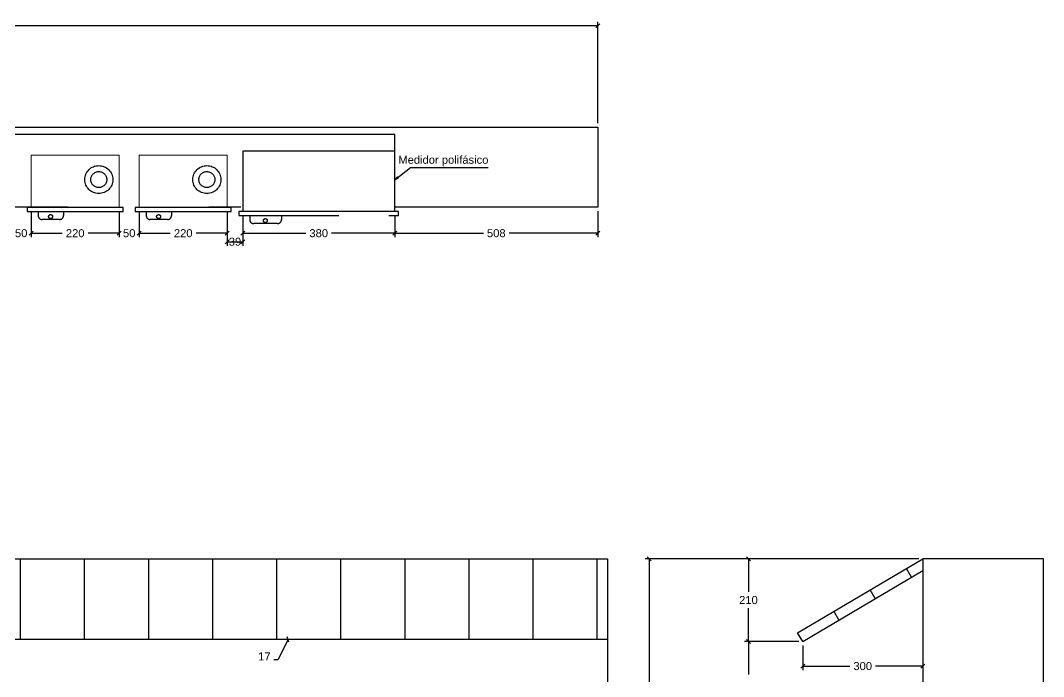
# Model space of a CAD drawing. Header units: inches. Extents: x -3 to 923, y -103 to 154.
# Drawn here: x 260.077 to 262.634, y -87.558 to -85.917 of the extents above; entities that cross this region are included whole.
import ezdxf

# ---------------------------------------------------------------- set-up
doc = ezdxf.new("R2010")
doc.units = ezdxf.units.IN
doc.header["$LTSCALE"] = 10
doc.header["$MEASUREMENT"] = 0
doc.linetypes.add('HIDDEN', pattern=[0.375, 0.25, -0.125])
doc.layers.get('DEFPOINTS').update_dxf_attribs({"color": 8})
for name, color, linetype in [('Alvenaria', 8, 'Continuous'), ('Cotas', 1, 'Continuous'), ('EL-Textos_condutos', 7, 'Continuous'), ('QUADROS_E_CAIXAS', 240, 'Continuous'), ('TXT', 7, 'Continuous')]:
    doc.layers.add(name, color=color, linetype=linetype)
doc.layers.add('VP', color=1, linetype='Continuous', plot=False)
doc.styles.add('Arial', font='arial.ttf')
doc.dimstyles.new('10', dxfattribs={"dimtxt": 0.02, "dimasz": 0.01, "dimexe": 0.01, "dimexo": 0.01, "dimgap": 0.09, "dimtad": 0, "dimtih": 1, "dimtoh": 1, "dimdec": 0, "dimlfac": 1000, "dimzin": 0, "dimdsep": 46, "dimtxsty": 'Arial', "dimblk": 'OBLIQUE', "dimcen": 0, "dimdle": 0.02, "dimclrt": 7, "dimadec": 0, "dimazin": 0, "dimtfac": 1, "dimtdec": 0, "dimtofl": 0, "dimtmove": 0, "dimatfit": 3, "dimldrblk": 'OBLIQUE', "dimfxl": 0, "dimtolj": 1, "dimtzin": 0, "dimarcsym": 0})
doc.dimstyles.new('RICARDO-1-10', dxfattribs={"dimtxt": 0.02, "dimasz": 0.01, "dimexe": 0.01, "dimexo": 0.01, "dimgap": 0.01, "dimtad": 0, "dimtih": 1, "dimtoh": 1, "dimdec": 0, "dimlfac": 1000, "dimzin": 0, "dimdsep": 46, "dimtxsty": 'Arial', "dimblk": 'OBLIQUE', "dimcen": 0, "dimclrt": 2, "dimadec": 0, "dimazin": 0, "dimtfac": 1, "dimtdec": 0, "dimtofl": 0, "dimtmove": 0, "dimatfit": 3, "dimldrblk": 'CLOSEDBLANK', "dimfxl": 0, "dimtolj": 1, "dimtzin": 0, "dimarcsym": 0})

# ---------------------------------------------------------------- blocks, each defined once
blk = doc.blocks.new('_ClosedBlank')
at = {"color": 0, "linetype": 'ByBlock', "lineweight": -2}
for p, q in [((-1, 0.17), (0, 0)), ((-1, 0.17), (-1, -0.17)), ((0, 0), (-1, -0.17))]:
    blk.add_line(p, q, dxfattribs=at)
blk = doc.blocks.new('_Oblique')
at = {"color": 0, "linetype": 'ByBlock', "lineweight": -2}
blk.add_line((-0.5, -0.5), (0.5, 0.5), dxfattribs=at)
blk = doc.blocks.new('*D48')
at = {"layer": 'DEFPOINTS', "color": 0, "transparency": 16777216}
for p in [(260.6328, -86.3942), (261.0128, -86.3942), (261.0128, -86.4493)]:
    blk.add_point(p, dxfattribs=at)
at = {"layer": 'VP', "color": 0, "lineweight": -2, "transparency": 16777216}
for p, q in [((260.6328, -86.4042), (260.6328, -86.4593)), ((261.0128, -86.4042), (261.0128, -86.4593)), ((260.6328, -86.4493), (260.7907, -86.4493)), ((261.0128, -86.4493), (260.8548, -86.4493))]:
    blk.add_line(p, q, dxfattribs=at)
at = {"layer": 'VP', "color": 0, "lineweight": -2, "transparency": 16777216, "xscale": 0.01, "yscale": 0.01, "zscale": 0.01, "rotation": 180}
blk.add_blockref('_Oblique', (260.6328, -86.4493), dxfattribs=at)
at = {"layer": 'VP', "color": 0, "lineweight": -2, "transparency": 16777216, "xscale": 0.01, "yscale": 0.01, "zscale": 0.01}
blk.add_blockref('_Oblique', (261.0128, -86.4493), dxfattribs=at)
at = {"layer": 'VP', "color": 2, "transparency": 16777216, "insert": (260.8228, -86.4493), "char_height": 0.02, "attachment_point": 5, "style": 'Arial'}
blk.add_mtext('\\A1;380', dxfattribs=at)
blk = doc.blocks.new('*D49')
at = {"layer": 'DEFPOINTS', "color": 0, "transparency": 16777216}
for p in [(261.0128, -86.3942), (261.5205, -86.3842), (261.5205, -86.4493)]:
    blk.add_point(p, dxfattribs=at)
at = {"layer": 'VP', "color": 0, "lineweight": -2, "transparency": 16777216}
for p, q in [((261.5205, -86.3942), (261.5205, -86.4593)), ((261.0128, -86.4042), (261.0128, -86.4593)), ((261.0128, -86.4493), (261.2345, -86.4493)), ((261.5205, -86.4493), (261.2987, -86.4493))]:
    blk.add_line(p, q, dxfattribs=at)
at = {"layer": 'VP', "color": 0, "lineweight": -2, "transparency": 16777216, "xscale": 0.01, "yscale": 0.01, "zscale": 0.01, "rotation": 180}
blk.add_blockref('_Oblique', (261.0128, -86.4493), dxfattribs=at)
at = {"layer": 'VP', "color": 0, "lineweight": -2, "transparency": 16777216, "xscale": 0.01, "yscale": 0.01, "zscale": 0.01}
blk.add_blockref('_Oblique', (261.5205, -86.4493), dxfattribs=at)
at = {"layer": 'VP', "color": 2, "transparency": 16777216, "insert": (261.2666, -86.4493), "char_height": 0.02, "attachment_point": 5, "style": 'Arial'}
blk.add_mtext('\\A1;508', dxfattribs=at)
blk = doc.blocks.new('*D69')
at = {"layer": 'DEFPOINTS', "color": 0, "transparency": 16777216}
for p in [(262.3324, -87.2632), (261.6484, -89.1631), (262.1762, -89.1631)]:
    blk.add_point(p, dxfattribs=at)
at = {"layer": 'TXT', "color": 0, "lineweight": -2, "transparency": 16777216}
for p, q in [((262.3224, -87.2632), (261.6384, -87.2632)), ((261.6484, -87.2632), (261.6484, -88.193)), ((261.6484, -89.1631), (261.6484, -88.2334)), ((262.1662, -89.1631), (261.6384, -89.1631))]:
    blk.add_line(p, q, dxfattribs=at)
at = {"layer": 'TXT', "color": 0, "lineweight": -2, "transparency": 16777216, "xscale": 0.01, "yscale": 0.01, "zscale": 0.01}
for p, rotation in [((261.6484, -87.2632), 90), ((261.6484, -89.1631), 270)]:
    blk.add_blockref('_Oblique', p, dxfattribs=dict(at, rotation=rotation))
at = {"layer": 'TXT', "color": 2, "transparency": 16777216, "insert": (261.6484, -88.2132), "char_height": 0.02, "attachment_point": 5, "style": 'Arial'}
blk.add_mtext('\\A1;1900', dxfattribs=at)
blk = doc.blocks.new('*D70')
at = {"layer": 'DEFPOINTS', "color": 0, "transparency": 16777216}
for p in [(262.0324, -87.4699), (262.3324, -87.465), (262.3324, -87.5318)]:
    blk.add_point(p, dxfattribs=at)
at = {"layer": 'TXT', "color": 0, "lineweight": -2, "transparency": 16777216}
for p, q in [((262.0324, -87.4799), (262.0324, -87.5418)), ((262.3324, -87.475), (262.3324, -87.5418)), ((262.0324, -87.5318), (262.1503, -87.5318)), ((262.3324, -87.5318), (262.2144, -87.5318))]:
    blk.add_line(p, q, dxfattribs=at)
at = {"layer": 'TXT', "color": 0, "lineweight": -2, "transparency": 16777216, "xscale": 0.01, "yscale": 0.01, "zscale": 0.01, "rotation": 180}
blk.add_blockref('_Oblique', (262.0324, -87.5318), dxfattribs=at)
at = {"layer": 'TXT', "color": 0, "lineweight": -2, "transparency": 16777216, "xscale": 0.01, "yscale": 0.01, "zscale": 0.01}
blk.add_blockref('_Oblique', (262.3324, -87.5318), dxfattribs=at)
at = {"layer": 'TXT', "color": 2, "transparency": 16777216, "insert": (262.1824, -87.5318), "char_height": 0.02, "attachment_point": 5, "style": 'Arial'}
blk.add_mtext('\\A1;300', dxfattribs=at)
blk = doc.blocks.new('medidor monofásico - vista superior')
at = {"layer": 'EL-Textos_condutos', "linetype": 'Continuous', "lineweight": 0}
for p, q in [((-0.11, 0.141), (-0.11, 0.011)), ((0.11, 0.141), (-0.11, 0.141)), ((0.11, 0.141), (0.11, 0.011)), ((0.11, 0.011), (-0.11, 0.011))]:
    blk.add_line(p, q, dxfattribs=at)
at = {"layer": 'QUADROS_E_CAIXAS', "color": 7, "linetype": 'HIDDEN', "ltscale": 0.1}
for p, q in [((-0.0924, 0), (-0.0924, -0.01)), ((-0.0294, 0), (-0.0294, -0.01)), ((-0.0394, -0.02), (-0.0824, -0.02))]:
    blk.add_line(p, q, dxfattribs=at)
blk.add_lwpolyline([(0.12, 0.01), (-0.12, 0.01), (-0.12, 0), (0.12, 0)], close=True, dxfattribs=at)
for centre, radius in [((0.059, 0.08), 0.035), ((0.059, 0.08), 0.02), ((-0.0615, -0.0125), 0.005)]:
    blk.add_circle(centre, radius, dxfattribs=at)
for centre, start, end in [((-0.0824, -0.01), 180, 270), ((-0.0394, -0.01), 270, 0)]:
    blk.add_arc(centre, 0.01, start, end, dxfattribs=at)
blk = doc.blocks.new('*D85')
at = {"layer": 'DEFPOINTS', "color": 0, "transparency": 16777216}
for p in [(260.1042, -86.3842), (260.3242, -86.3842), (260.1042, -86.4493)]:
    blk.add_point(p, dxfattribs=at)
at = {"layer": 'VP', "color": 0, "lineweight": -2, "transparency": 16777216}
for p, q in [((260.1042, -86.3942), (260.1042, -86.4593)), ((260.3242, -86.3942), (260.3242, -86.4593)), ((260.1042, -86.4493), (260.1819, -86.4493)), ((260.3242, -86.4493), (260.2464, -86.4493))]:
    blk.add_line(p, q, dxfattribs=at)
at = {"layer": 'VP', "color": 0, "lineweight": -2, "transparency": 16777216, "xscale": 0.01, "yscale": 0.01, "zscale": 0.01, "rotation": 180}
blk.add_blockref('_Oblique', (260.1042, -86.4493), dxfattribs=at)
at = {"layer": 'VP', "color": 0, "lineweight": -2, "transparency": 16777216, "xscale": 0.01, "yscale": 0.01, "zscale": 0.01}
blk.add_blockref('_Oblique', (260.3242, -86.4493), dxfattribs=at)
at = {"layer": 'VP', "color": 2, "transparency": 16777216, "insert": (260.2142, -86.4493), "char_height": 0.02, "attachment_point": 5, "style": 'Arial'}
blk.add_mtext('\\A1;220', dxfattribs=at)
blk = doc.blocks.new('*D84')
at = {"layer": 'DEFPOINTS', "color": 0, "transparency": 16777216}
for p in [(260.0542, -86.4493), (260.1042, -86.4493), (260.1042, -86.4493)]:
    blk.add_point(p, dxfattribs=at)
at = {"layer": 'TXT', "color": 0, "lineweight": -2, "transparency": 16777216}
for p, q in [((260.0542, -86.4493), (260.0442, -86.4493)), ((260.1042, -86.4493), (260.1142, -86.4493))]:
    blk.add_line(p, q, dxfattribs=at)
at = {"layer": 'TXT', "color": 0, "lineweight": -2, "transparency": 16777216, "xscale": 0.01, "yscale": 0.01, "zscale": 0.01}
blk.add_blockref('_Oblique', (260.0542, -86.4493), dxfattribs=at)
at = {"layer": 'TXT', "color": 0, "lineweight": -2, "transparency": 16777216, "xscale": 0.01, "yscale": 0.01, "zscale": 0.01, "rotation": 180}
blk.add_blockref('_Oblique', (260.1042, -86.4493), dxfattribs=at)
at = {"layer": 'TXT', "color": 2, "transparency": 16777216, "insert": (260.0792, -86.4493), "char_height": 0.02, "attachment_point": 5, "style": 'Arial'}
blk.add_mtext('\\A1;50', dxfattribs=at)
blk = doc.blocks.new('*D87')
at = {"layer": 'DEFPOINTS', "color": 0, "transparency": 16777216}
for p in [(260.3742, -86.3842), (260.5942, -86.3842), (260.3742, -86.4493)]:
    blk.add_point(p, dxfattribs=at)
at = {"layer": 'VP', "color": 0, "lineweight": -2, "transparency": 16777216}
for p, q in [((260.3742, -86.3942), (260.3742, -86.4593)), ((260.5942, -86.3942), (260.5942, -86.4593)), ((260.3742, -86.4493), (260.4519, -86.4493)), ((260.5942, -86.4493), (260.5164, -86.4493))]:
    blk.add_line(p, q, dxfattribs=at)
at = {"layer": 'VP', "color": 0, "lineweight": -2, "transparency": 16777216, "xscale": 0.01, "yscale": 0.01, "zscale": 0.01, "rotation": 180}
blk.add_blockref('_Oblique', (260.3742, -86.4493), dxfattribs=at)
at = {"layer": 'VP', "color": 0, "lineweight": -2, "transparency": 16777216, "xscale": 0.01, "yscale": 0.01, "zscale": 0.01}
blk.add_blockref('_Oblique', (260.5942, -86.4493), dxfattribs=at)
at = {"layer": 'VP', "color": 2, "transparency": 16777216, "insert": (260.4842, -86.4493), "char_height": 0.02, "attachment_point": 5, "style": 'Arial'}
blk.add_mtext('\\A1;220', dxfattribs=at)
blk = doc.blocks.new('*D86')
at = {"layer": 'DEFPOINTS', "color": 0, "transparency": 16777216}
for p in [(260.3242, -86.4493), (260.3742, -86.4493), (260.3742, -86.4493)]:
    blk.add_point(p, dxfattribs=at)
at = {"layer": 'TXT', "color": 0, "lineweight": -2, "transparency": 16777216}
for p, q in [((260.3242, -86.4493), (260.3142, -86.4493)), ((260.3742, -86.4493), (260.3842, -86.4493))]:
    blk.add_line(p, q, dxfattribs=at)
at = {"layer": 'TXT', "color": 0, "lineweight": -2, "transparency": 16777216, "xscale": 0.01, "yscale": 0.01, "zscale": 0.01}
blk.add_blockref('_Oblique', (260.3242, -86.4493), dxfattribs=at)
at = {"layer": 'TXT', "color": 0, "lineweight": -2, "transparency": 16777216, "xscale": 0.01, "yscale": 0.01, "zscale": 0.01, "rotation": 180}
blk.add_blockref('_Oblique', (260.3742, -86.4493), dxfattribs=at)
at = {"layer": 'TXT', "color": 2, "transparency": 16777216, "insert": (260.3492, -86.4493), "char_height": 0.02, "attachment_point": 5, "style": 'Arial'}
blk.add_mtext('\\A1;50', dxfattribs=at)
blk = doc.blocks.new('*D88')
at = {"layer": 'DEFPOINTS', "color": 0, "transparency": 16777216}
for p in [(260.5942, -86.4493), (260.6328, -86.4493), (260.6328, -86.4706)]:
    blk.add_point(p, dxfattribs=at)
at = {"layer": 'TXT', "color": 0, "lineweight": -2, "transparency": 16777216}
for p, q in [((260.5942, -86.4593), (260.5942, -86.4806)), ((260.5942, -86.4706), (260.6328, -86.4706)), ((260.6328, -86.4593), (260.6328, -86.4806))]:
    blk.add_line(p, q, dxfattribs=at)
at = {"layer": 'TXT', "color": 0, "lineweight": -2, "transparency": 16777216, "xscale": 0.01, "yscale": 0.01, "zscale": 0.01, "rotation": 180}
blk.add_blockref('_Oblique', (260.5942, -86.4706), dxfattribs=at)
at = {"layer": 'TXT', "color": 0, "lineweight": -2, "transparency": 16777216, "xscale": 0.01, "yscale": 0.01, "zscale": 0.01}
blk.add_blockref('_Oblique', (260.6328, -86.4706), dxfattribs=at)
at = {"layer": 'TXT', "color": 2, "transparency": 16777216, "insert": (260.6135, -86.4706), "char_height": 0.02, "attachment_point": 5, "style": 'Arial'}
blk.add_mtext('\\A1;39', dxfattribs=at)
blk = doc.blocks.new('*D89')
at = {"layer": 'DEFPOINTS', "color": 0, "transparency": 16777216}
for p in [(257.0155, -85.9303), (257.0155, -86.1842), (261.5205, -86.1842)]:
    blk.add_point(p, dxfattribs=at)
at = {"layer": 'TXT', "color": 0, "lineweight": -2, "transparency": 16777216}
for p, q in [((257.0155, -86.1742), (257.0155, -85.9203)), ((257.0155, -85.9303), (259.2276, -85.9303)), ((261.5205, -85.9303), (259.3083, -85.9303)), ((261.5205, -86.1742), (261.5205, -85.9203))]:
    blk.add_line(p, q, dxfattribs=at)
at = {"layer": 'TXT', "color": 0, "lineweight": -2, "transparency": 16777216, "xscale": 0.01, "yscale": 0.01, "zscale": 0.01, "rotation": 180}
blk.add_blockref('_Oblique', (257.0155, -85.9303), dxfattribs=at)
at = {"layer": 'TXT', "color": 0, "lineweight": -2, "transparency": 16777216, "xscale": 0.01, "yscale": 0.01, "zscale": 0.01}
blk.add_blockref('_Oblique', (261.5205, -85.9303), dxfattribs=at)
at = {"layer": 'TXT', "color": 2, "transparency": 16777216, "insert": (259.268, -85.9303), "char_height": 0.02, "attachment_point": 5, "style": 'Arial'}
blk.add_mtext('\\A1;4505', dxfattribs=at)

msp = doc.modelspace()

# ---------------------------------------------------------------- linework, layer by layer
at = {"layer": 'Alvenaria'}
for p, q in [((260.197, -86.3842), (260.0542, -86.3842)), ((257.0155, -87.2632), (261.2419, -87.2632)), ((260.0777, -87.465), (260.0777, -87.2632)), ((260.2378, -87.465), (260.2378, -87.2632)), ((260.398, -87.465), (260.398, -87.2632)), ((260.5581, -87.465), (260.5581, -87.2632)), ((260.7182, -87.465), (260.7182, -87.2632)), ((260.8783, -87.465), (260.8783, -87.2632)), ((261.0385, -87.465), (261.0385, -87.2632)), ((261.1986, -87.465), (261.1986, -87.2632)), ((261.2419, -87.2632), (261.5445, -87.2632)), ((261.3587, -87.465), (261.3587, -87.2632)), ((261.5189, -87.465), (261.5189, -87.2632)), ((261.5445, -87.2632), (261.5445, -89.1632)), ((262.6343, -87.2632), (262.3324, -87.2632)), ((262.3324, -87.2632), (262.3324, -87.6765)), ((262.6343, -89.1631), (262.6343, -87.2632)), ((261.5445, -87.465), (257.0155, -87.465))]:
    msp.add_line(p, q, dxfattribs=at)
for points in [[(257.3155, -86.3842), (257.0155, -86.3842), (257.0155, -86.1842), (260.851, -86.1842), (261.5205, -86.1842), (261.5205, -86.3842), (261.0128, -86.3842)], [(260.6278, -86.3842), (260.5478, -86.3842)]]:
    msp.add_lwpolyline(points, dxfattribs=at)
at = {"layer": 'Cotas'}
msp.add_lwpolyline([(261.0128, -86.2442), (261.0128, -86.2021), (259.165, -86.2021)], dxfattribs=at)
at = {"layer": 'QUADROS_E_CAIXAS', "color": 7, "linetype": 'HIDDEN', "ltscale": 0.1}
for p, q in [((260.6504, -86.4052), (260.6504, -86.4152)), ((260.7298, -86.4052), (260.7298, -86.4152)), ((260.7198, -86.4252), (260.6604, -86.4252))]:
    msp.add_line(p, q, dxfattribs=at)
msp.add_lwpolyline([(261.0226, -86.3952), (260.6228, -86.3952), (260.6228, -86.4052), (261.0226, -86.4052)], close=True, dxfattribs=at)
msp.add_circle((260.6894, -86.4177), 0.005, dxfattribs=at)
for centre, start, end in [((260.6604, -86.4152), 180, 270), ((260.7198, -86.4152), 270, 0)]:
    msp.add_arc(centre, 0.01, start, end, dxfattribs=at)
at = {"layer": 'TXT'}
for p, q in [((261.9704, -87.2632), (261.8868, -87.2632)), ((261.8968, -87.2632), (261.8968, -87.3464)), ((262.0196, -87.4482), (262.3324, -87.2632)), ((262.3324, -87.2632), (262.3324, -87.2925)), ((262.0324, -87.4699), (262.3324, -87.2925)), ((262.3043, -87.309), (262.2915, -87.2874)), ((262.2137, -87.3627), (262.2009, -87.341)), ((261.8968, -87.4699), (261.8968, -87.3868)), ((262.123, -87.4163), (262.1102, -87.3946)), ((262.0224, -87.4699), (261.8868, -87.4699)), ((262.0224, -87.4699), (261.8868, -87.4699)), ((261.8968, -87.4699), (261.8968, -87.553)), ((262.0324, -87.4699), (262.0196, -87.4482))]:
    msp.add_line(p, q, dxfattribs=at)
at = {"layer": 'TXT', "linetype": 'HIDDEN', "ltscale": 10}
msp.add_lwpolyline([(260.6328, -86.3942), (261.0128, -86.3942), (261.0128, -86.2442), (260.6328, -86.2442)], close=True, dxfattribs=at)
at = {"layer": 'VP', "color": 7}
for p, q in [((260.1042, -86.3942), (260.1042, -86.4593)), ((260.3742, -86.3942), (260.3742, -86.4593))]:
    msp.add_line(p, q, dxfattribs=at)

# ---------------------------------------------------------------- block references
at = {"layer": 'TXT'}
for p in [(260.2142, -86.3952), (260.4842, -86.3952)]:
    msp.add_blockref('medidor monofásico - vista superior', p, dxfattribs=at)
at = {"layer": 'TXT', "xscale": 0.01, "yscale": 0.01, "zscale": 0.01}
for p, rotation in [((261.8968, -87.2632), 90), ((261.8968, -87.4699), 90), ((261.8968, -87.4699), 270)]:
    msp.add_blockref('_Oblique', p, dxfattribs=dict(at, rotation=rotation))

# ---------------------------------------------------------------- texts
at = {"layer": 'Cotas', "color": 7, "linetype": 'Continuous', "lineweight": 0, "insert": (260.7025, -87.5177), "char_height": 0.02017, "attachment_point": 9, "style": 'Arial'}
msp.add_mtext('17', dxfattribs=at)
at = {"layer": 'QUADROS_E_CAIXAS', "color": 7, "style": 'Arial'}
msp.add_text('Medidor polifásico', height=0.02, dxfattribs=at).set_placement((261.0218, -86.2756))
at = {"layer": 'TXT', "color": 2, "insert": (261.8968, -87.3666), "char_height": 0.02, "attachment_point": 5, "style": 'Arial'}
msp.add_mtext('210', dxfattribs=at)

# ---------------------------------------------------------------- dimensions: what is measured, and where the dimension line sits
at = {"layer": 'TXT'}
for base, p1, p2, picture, middle in [((257.0155, -85.9303), (261.5205, -86.1842), (257.0155, -86.1842), '*D89', (259.268, -85.9303)), ((260.1042, -86.4493), (260.0542, -86.4493), (260.1042, -86.4493), '*D84', (260.0792, -86.4493)), ((260.3742, -86.4493), (260.3242, -86.4493), (260.3742, -86.4493), '*D86', (260.3492, -86.4493)), ((262.3324, -87.5318), (262.0324, -87.4699), (262.3324, -87.465), '*D70', (262.1824, -87.5318))]:
    dim = msp.add_linear_dim(base=base, p1=p1, p2=p2, dimstyle='RICARDO-1-10', dxfattribs=at)
    dim.commit()
    dim.dimension.update_dxf_attribs({"geometry": picture, "text_midpoint": middle})
dim = msp.add_linear_dim(base=(260.6328, -86.4706), p1=(260.5942, -86.4493), p2=(260.6328, -86.4493), dimstyle='RICARDO-1-10', dxfattribs=at)
dim.commit()
dim.dimension.update_dxf_attribs({"geometry": '*D88', "text_midpoint": (260.6135, -86.4706), "dimtype": 160})
dim = msp.add_linear_dim(base=(261.6484, -89.1631), p1=(262.3324, -87.2632), p2=(262.1762, -89.1631), angle=90, dimstyle='RICARDO-1-10', dxfattribs=at)
dim.commit()
dim.dimension.update_dxf_attribs({"geometry": '*D69', "text_midpoint": (261.6484, -88.2132)})
at = {"layer": 'VP', "color": 7}
for base, p1, p2, picture, middle in [((260.1042, -86.4493), (260.3242, -86.3842), (260.1042, -86.3842), '*D85', (260.2142, -86.4493)), ((260.3742, -86.4493), (260.5942, -86.3842), (260.3742, -86.3842), '*D87', (260.4842, -86.4493))]:
    dim = msp.add_linear_dim(base=base, p1=p1, p2=p2, angle=180, dimstyle='RICARDO-1-10', dxfattribs=at)
    dim.commit()
    dim.dimension.update_dxf_attribs({"geometry": picture, "text_midpoint": middle})
for base, p1, p2, picture, middle in [((261.0128, -86.4493), (260.6328, -86.3942), (261.0128, -86.3942), '*D48', (260.8228, -86.4493)), ((261.5205, -86.4493), (261.0128, -86.3942), (261.5205, -86.3842), '*D49', (261.2666, -86.4493))]:
    dim = msp.add_linear_dim(base=base, p1=p1, p2=p2, dimstyle='RICARDO-1-10', dxfattribs=at)
    dim.commit()
    dim.dimension.update_dxf_attribs({"geometry": picture, "text_midpoint": middle})

# ---------------------------------------------------------------- leaders
at = {"layer": 'Cotas'}
msp.add_leader([(261.0128, -86.3161), (261.0524, -86.2846), (261.2466, -86.2846)], dimstyle='RICARDO-1-10', override={"dimgap": 0.01, "dimtad": 0}, dxfattribs=at)
at = {"layer": 'Cotas', "linetype": 'Continuous', "lineweight": 0}
msp.add_leader([(260.7462, -87.465), (260.7203, -87.516), (260.7103, -87.516)], dimstyle='10', dxfattribs=at)

doc.saveas('drawing.dxf')
